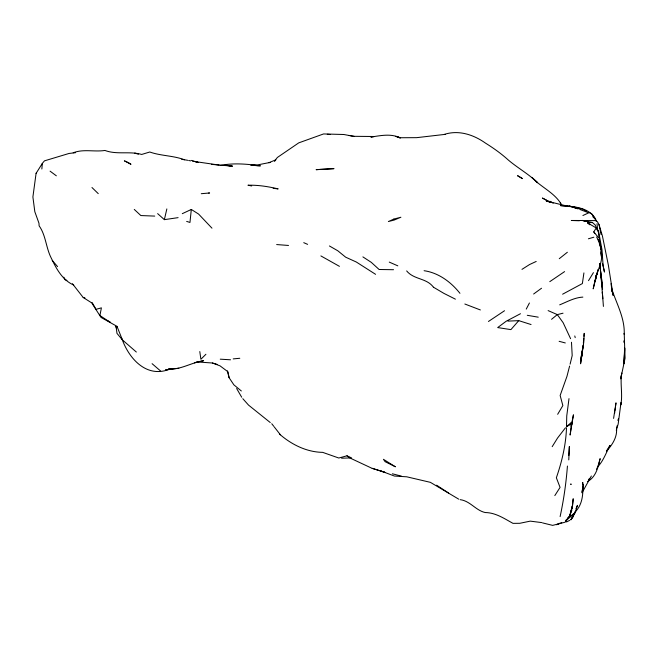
<?xml version="1.0" encoding="UTF-8"?>
<svg xmlns="http://www.w3.org/2000/svg" width="658" height="658" viewBox="0 0 658 658"><rect width="100%" height="100%" fill="white"/><g stroke="black" fill="none" stroke-linecap="round" stroke-linejoin="round"><path stroke-width="0.99" d="M566.497 426.639L571.407 422.411L572.295 423.497L566.497 426.639L566.752 415.922L568.997 398.625M595.589 278.063L595.539 280.061L596.049 275.176M616.513 428.152C617.451 437.011 612.368 444.808 606.602 451.026M582.396 489.593L582.24 492.636L583.531 484.839L582.042 491.674M582.643 484.518L582.741 482.487C583.301 493.006 582.972 504.62 574.714 512.343M566.497 427.733C565.938 444.783 561.907 461.702 556.355 477.766L560.065 487.397L554.817 495.597M568.841 455.533L569.367 446.527L568.767 459.893M41.857 169.007L42.326 163.414L44.456 160.856L69.049 153.454L75.604 152.672M583.35 343.205L583.778 338.27M583.95 336.296L584.205 333.335L583.794 342.012L580.562 363.792L582.264 353.025M567.426 466.045C566.127 483.038 563.725 499.957 560.114 516.588M211.966 228.17L198.576 214.056L191.314 209.45L189.965 222.445L186.666 221.409M571.407 422.411L570.938 426.187L572.295 423.497M583.177 345.179L581.812 356.142L582.338 352.219M571.284 425.923L570.091 435.07L573.447 414.811L571.415 424.904M614.934 410.896L615.329 407.878M615.592 405.863L615.995 402.844L613.593 418.398M42.326 163.414L36.083 173.358L32.9 196.956L34.816 211.695L38.978 223.259L39.118 225.817C45.928 235.268 45.945 247.967 51.349 258.29C56.44 268.892 62.444 280.127 73.745 285.07M583.917 272.914L582.371 283.573L562.606 294.2M614.588 413.232L614.802 411.908M620.757 378.876L621.374 375.175M582.478 349.62L580.578 360.403L583.169 345.746M621.53 374.246L621.744 373.028C619.902 383.565 622.937 394.306 620.79 404.859L621.012 402.663L618.166 424.04L616.299 430.324M616.809 427.42L617.138 425.718M618.133 420.552L618.504 418.62M618.175 420.339L618.528 418.496M594.363 283.318L593.195 288.87L596.995 273.564M178.104 217.642L164.368 219.649L166.844 208.931M620.922 377.898L625.084 358.1L624.681 347.942L623.8 363.825L624.763 350.13L624.228 333.359L624.212 334.322C624.952 318.127 616.447 303.502 611.562 288.492M570.108 364.162L572.189 355.55L571.489 342.25M569.606 366.062L566.949 376.401L560.147 395.483L562.853 405.583L557.655 414.301M567.336 518.381L569.565 516.267L572.55 505.237L573.208 498.748L572.156 508.823L572.55 505.237L569.976 515.403L565.14 522.205L552.654 525.372L542.521 522.896M596.962 273.58L594.561 282.389L598.064 269.69L597.234 272.601M596.971 273.473L595.408 278.663L600.622 263.274C603.23 254.375 600.721 244.982 596.609 236.97M575.956 508.799L577.444 505.344L575.635 511.332L570.881 519.804L572.575 517.575L573.784 514.021M569.565 516.267L571.851 509.942L570.749 511.537M136.338 352.038L122.396 339.898L116.968 333.359L116.269 327.906L116.984 326.335L101.003 317.411L91.684 302.861L83.188 297.482L72.421 283.713M572.575 517.575L575.635 511.332L570.881 519.804M582.026 492.801L591.353 475.997M526.252 309.104L529.427 302.993M596.502 469.253L597.374 467.567M588.507 280.67L593.417 272.634M552.185 446.667L557.556 438.039L565.461 427.774M594.766 233.59L593.779 231.871L596.238 227.956L587.545 222.856L592.307 222.47L595.087 224.855L597.489 229.864M606.479 450.969L610.048 445.367C606.133 452.655 603.583 460.501 597.818 466.719L600.154 458.618C598.204 467.139 595.877 477.215 587.421 481.615M36.083 173.358L36.379 172.906M588.417 479.846L589.593 478.308M274.559 161.004L277.396 157.451L298.724 142.876L323.571 133.944L343.846 134.503L354.243 136.445L349.077 135.441M531.055 324.534L518.767 320.643L510.912 329.617L497.687 327.577L506.175 321.244L520.478 313.718M274.674 161.136L275.85 159.812L268.933 162.691L270.389 162.378L257.278 164.961L250.887 165.339L253.741 165.495M205.905 354.267L200.887 359.284L199.793 351.561M551.56 319.311L557.318 314.614L563.034 313.2M559.267 258.701L567.361 252.253M565.847 520.248L574.985 512.648L565.995 520.708L566.546 521.959L569.589 520.396M564.589 271.606L549.784 281.657M533.63 294.011L541.534 288.237M488.45 321.474L504.53 310.732M521.975 269.361L529.517 264.565L536.204 261.448M556.602 524.78L559.711 523.307M182.291 213.677L191.314 209.45M582.906 215.511L588.721 212.838L579.739 209.392M559.687 304.851C567.204 301.775 574.59 297.539 582.873 297.103M557.968 524.081L561.726 522.633M351.586 457.927L346.963 455.813L338.78 458.017L322.675 452.359C306.595 452.136 291.305 444.471 279.453 434.025M588.408 238.796L593.845 237.209M73.211 152.771C83.401 148.798 94.3 152.08 104.951 150.46C116.943 154.934 129.577 150.929 141.676 154.449L149.777 152.014C161.029 155.995 173.301 155.51 184.511 159.795M178.836 368.266L168.308 369.163C180.835 369.87 191.511 362.492 203.602 360.699L194.447 362.772L197.449 361.966L212.427 363.002L217.082 364.351M121.952 338.837C128.984 358.774 146.767 378.679 170.011 369.039L165.446 369.985L173.046 368.76M444.652 134.298C458.955 129.807 473.686 134.758 485.472 143.107C493.582 148.173 501.297 153.651 508.371 160.083C517.797 168.07 528.785 174.082 537.611 182.727L531.919 177.421C541.09 187.374 554.965 192.769 561.661 204.926M220.307 165.421C233.59 162.781 247.128 164.015 260.404 165.857L255.641 165.594M233.203 358.898L239.783 358.281M201.266 193.707L209.606 192.975L208.66 193.041M507.935 321.12L518.767 320.643M341.592 458.215L349.859 457.943L371.811 468.225L384.823 472.304L372.206 468.356M393.542 269.714L379.115 269.492L371.276 262.345L362.887 256.883M445.162 134.364L416.646 137.662L400.475 137.736L395.746 136.338L400.319 138.016C391.247 133.22 380.546 135.638 370.873 137.061L374.501 136.502L353.617 136.313M579.41 220.767L571.3 220.479C579.542 220.446 587.528 220.594 595.638 220.603M584.477 220.956L586.508 221.03L588.079 222.289M154.737 216.095L140.853 215.553L134.273 209.433M212.172 164.442L211.457 164.377L232.282 166.137L225.768 165.388M220.266 359.178L230.539 359.794M276.664 244.562L288.508 245.459M327.289 134.257L330.077 134.495M219.081 165.068L192.679 161.235M567.517 206.332L560.542 205.609C573.077 206.349 589.214 207.056 595.901 219.525M569.507 206.538L573.496 206.957L564.112 205.354L546.255 200.953L550.187 202.203L542.381 198.033L550.351 202.31M252.121 165.026L258.257 165.734M273.152 188.32L278.145 188.895C268.267 186.551 258.125 184.939 247.951 185.227L251.685 185.959M541.74 522.592L530.241 521.136L519.787 523.299L512.977 523.357C504.225 518.545 495.614 512.648 485.217 512.541C475.742 510.476 470.182 500.894 460.123 499.652M225.028 165.084L232.249 166.129M582.758 209.005L574.516 207.763L578.193 208.948M181.674 159.277L187.727 160.305M527.28 315.305L538.244 317.172M188.723 160.494L190.697 160.865M424.097 270.709C438.557 272.766 451.051 282.068 459.942 293.312M592.307 222.47L582.264 220.397L585.011 221.351M83.188 297.482L84.948 297.934M392.382 473.793L401.462 476.137M559.135 341.305L565.304 342.95M195.648 161.786L198.354 162.551L191.453 160.396M134.767 153.043L138.394 154.252M589.379 212.781L591.016 213.373M480.373 309.959L464.852 304.012M212.427 363.002L220.035 365.856L227.89 371.729L229.091 377.684L233.886 384.864L241.346 390.975M380.957 470.988L394.413 476.047L406.767 476.811L430.373 482.339L458.708 499.151M66.902 280.431L65.142 279.749L63.785 277.199M303.749 242.67L307.623 244.357M548.122 310.601L557.318 314.614L563.149 322.716L570.593 338.689M389.265 262.106L397.819 265.84M455.41 299.168L443.895 293.378L433.507 287.233M339.438 266.342L320.882 255.921M329.428 245.969L337.784 250.772L345.656 257.179L356.323 262.024L375.586 274.328M553.181 203.223L549.808 201.266L551.355 202.516M110.281 322.379L99.917 315.527L101.406 307.854L96.035 309.326L92.186 302.631M583.991 209.861L586.541 211.399M108.175 321.014L110.569 322.469M448.641 493.064L436.608 485.201M596.008 220.743L597.431 221.754L599.027 224.625L602.448 236.107L608.37 265.215L613.149 295.442L611.71 289.569M346.963 455.813L349.859 457.943M50.074 171.154L56.341 175.809M406.66 270.915C413.866 279.815 426.549 277.849 433.416 287.176M270.249 422.535L248.543 405.106L242.81 398.682M152.097 363.685L160.618 371.038M587.545 222.856L589.724 224.773M157.632 213.611L164.368 219.649M91.972 187.514L98.256 193.633M52.229 260.379L57.575 266.622M560.345 202.713L560.731 203.174M593.779 231.871L598.319 237.39M271.754 423.736L273.662 426.145M274.156 426.795L280.39 434.782M241.7 397.226L236.625 388.5M593.458 217.831L592.159 214.13L596.452 221.458M598.221 239.611L599.701 242.185L600.886 249.078M115.405 326.401L116.269 327.906M596.238 227.956L598.467 232.422L599.578 241.083M116.984 326.335L122.396 339.898M600.91 249.579L600.302 245.376L600.787 250.073M574.779 335.95L575.207 337.636M227.38 370.915L229.091 377.684M602.547 263.406L604.472 272.058L603.115 265.725L601.988 249.744L598.393 230.366M599.027 224.625L601.067 234.437M611.998 290.787L612.072 291.395L611.043 283.672M600.458 270.117L601.807 283.228M600.433 269.788L602.572 289.133L601.173 274.542L601.675 280.341M601.075 252.894L601.47 256.653L601.075 251.578L601.47 256.653M597.02 223.736L597.67 230.251M600.343 269.155L599.907 263.471L602.835 298.74M624.105 340.811L624.286 342.719L624.154 340.943M600.664 246.569L600.91 249.596M602.522 294.784L602.35 292.185L603.411 306.414M599.907 263.471L600.302 268.439L599.923 263.611M570.971 484.452L570.905 484.025L570.971 484.452M393.887 219.073L388.376 221.549L394.158 220.06L400.895 217.239L393.887 219.073M320.89 169.361L316.111 169.682L334.025 168.637L320.89 169.361M579.007 208.199L569.425 206.176L579.007 208.199M128.549 162.715L124.378 160.832L130.983 164.311L128.549 162.715M395.285 466.728L385.103 461.669L383.433 459.3L395.285 466.728M518.858 176.393L517.525 175.702L522.493 178.639L518.858 176.393"/></g></svg>
